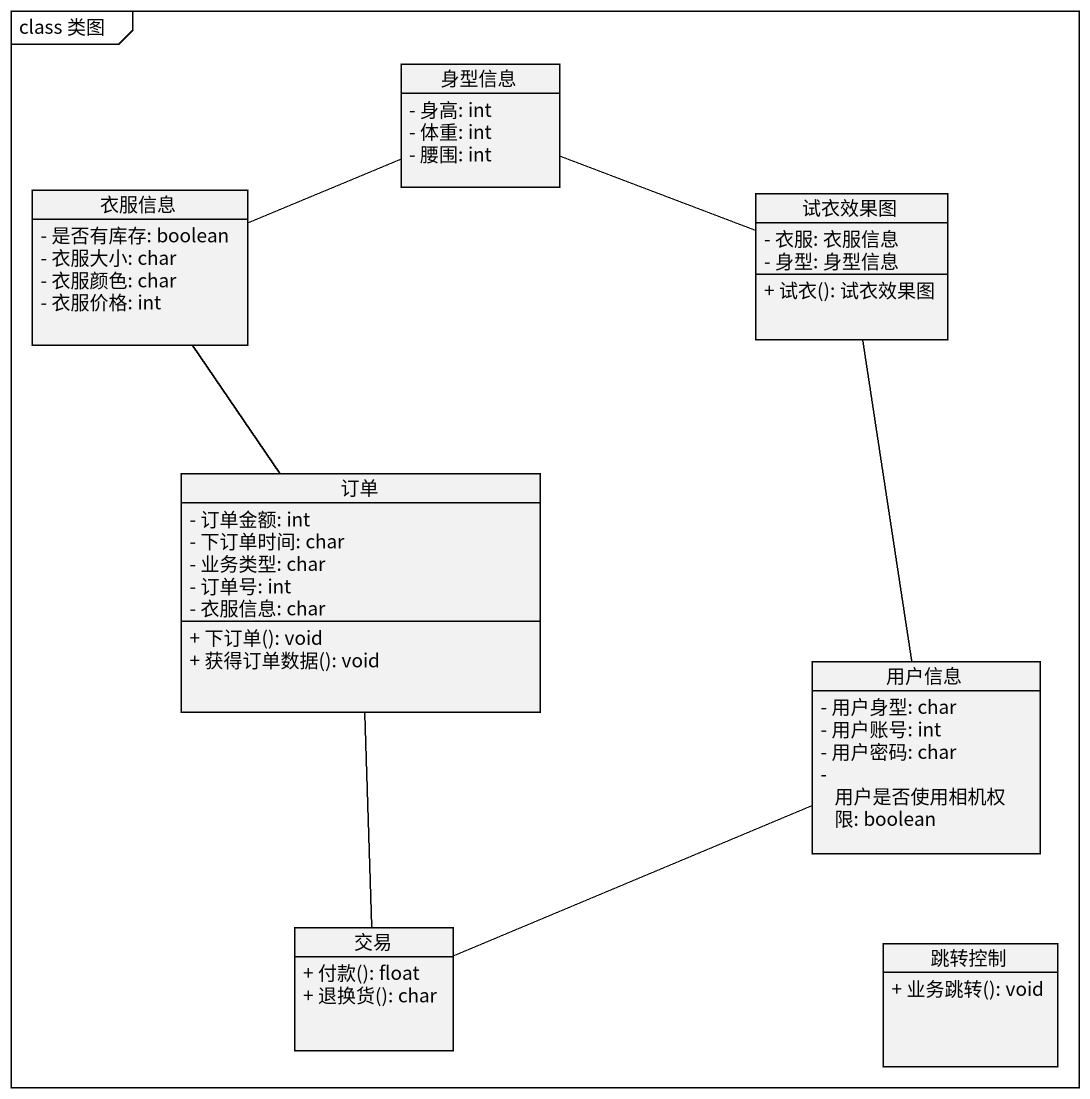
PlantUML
@startuml
mainframe class 类图
hide circle
hide empty members
skinparam classAttributeIconSize 0
class 身型信息 {
  - 身高: int
  - 体重: int
  - 腰围: int
}
class 衣服信息 {
  - 是否有库存: boolean
  - 衣服大小: char
  - 衣服颜色: char
  - 衣服价格: int
}
class 试衣效果图 {
  - 衣服: 衣服信息
  - 身型: 身型信息
  + 试衣(): 试衣效果图
}
class 订单 {
  - 订单金额: int
  - 下订单时间: char
  - 业务类型: char
  - 订单号: int
  - 衣服信息: char
  + 下订单(): void
  + 获得订单数据(): void
}
class 用户信息 {
  - 用户身型: char
  - 用户账号: int
  - 用户密码: char
  - 用户是否使用相机权限: boolean
}
class 交易 {
  + 付款(): float
  + 退换货(): char
}
class 跳转控制 {
  + 业务跳转(): void
}
身型信息 -right- 试衣效果图
衣服信息 -right- 身型信息
衣服信息 -- 订单
订单 -- 交易
用户信息 -up- 试衣效果图
交易 -right- 用户信息
@enduml
